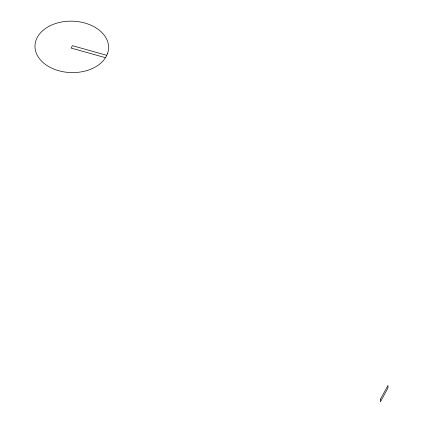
<?xml version="1.0" encoding="UTF-8"?>
<svg xmlns="http://www.w3.org/2000/svg" width="423" height="423" viewBox="0 0 423 423"><rect width="100%" height="100%" fill="white"/><g stroke="black" fill="none" stroke-linecap="round" stroke-linejoin="round"><path stroke-width="0.63" d="M106.744 55.302L72.439 45.684L71.133 48.069L105.438 57.692M380.483 399.138L380.404 401.85L387.928 388.108L388.007 385.401L380.483 399.138M107.611 53.335L106.199 56.529L104.201 59.558A36.822 25.718 1.7 0 1 42.274 61.806A36.822 25.718 1.7 0 1 64.312 21.578A36.822 25.718 1.7 0 1 107.611 53.335"/></g></svg>
